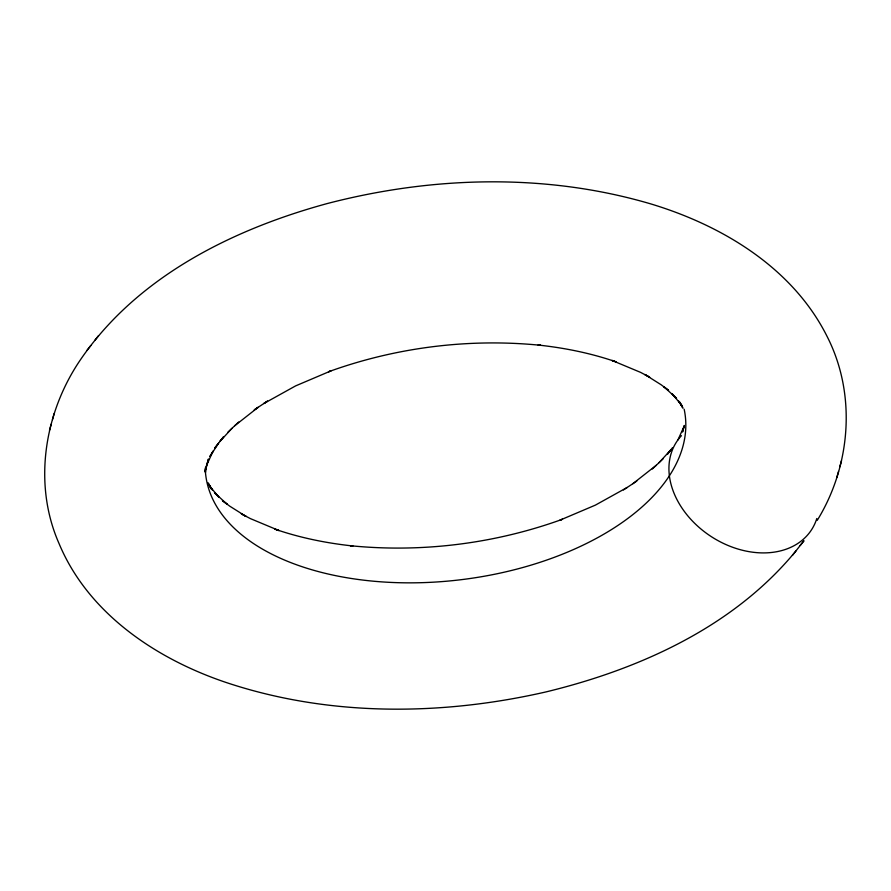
<?xml version="1.0" encoding="UTF-8"?>
<svg xmlns="http://www.w3.org/2000/svg" width="891" height="891" viewBox="0 0 891 891"><rect width="100%" height="100%" fill="white"/><g stroke="black" fill="none" stroke-linecap="round" stroke-linejoin="round"><path stroke-width="1.34" d="M205.554 472.375L206.623 465.57L204.885 471.751L208.461 459.021L206.734 465.124L213.06 451.091L209.897 456.504L218.573 443.206L214.82 447.961L223.686 436.668L220.032 441.312L231.983 428.315M817.214 520.377C850.849 465.859 856.574 394.379 827.26 336.776C792.957 267.957 722.378 225.501 650.864 203.928C545.838 172.943 432.447 176.117 327.03 203.605C232.061 229.533 136.679 276.934 80.012 360.41C44.182 413.301 32.856 484.114 59.018 543.488C88.187 613.531 156.315 658.972 226.036 682.45C328.835 716.776 441.179 715.918 546.127 691.884C639.838 669.108 733.839 626.785 796.12 550.716M684.377 425.441L682.539 431.99L684.266 425.887L677.94 439.92M52.48 419.572L54.206 413.469M49.495 430.275L51.233 424.105M836.794 477.543L838.52 471.439M839.768 466.906L841.505 460.736M672.427 447.805L667.314 454.343L670.968 449.699L659.006 462.696M792.467 555.349L803.949 540.726L800.196 545.492M94.88 340.295L98.533 335.662M87.051 350.286L90.804 345.519M227.929 432.135L238.699 422.011M652.301 469L663.071 458.876M234.779 425.698L258.145 407.31L254.213 409.916L267.567 401.073L263.847 403.523L295.612 385.892L331.007 370.856L328.523 371.759C396.083 347.29 469.201 338.123 540.703 345.307L538.075 345.029C564.649 347.88 591.011 353.192 616.294 361.935L611.972 360.421L640.573 372.371L649.695 377.194L644.895 374.521L661.222 384.823L668.584 390.381L663.795 386.694L676.559 398.322L672.159 393.855L682.372 406.151L678.508 401.039L682.651 407.376L679.477 401.863L682.974 408.312M656.222 465.314L632.855 483.702M623.433 489.939L636.787 481.095M627.153 487.488L595.4 505.119L559.994 520.155L562.477 519.253C494.917 543.722 421.799 552.877 350.297 545.704L352.925 545.983C326.351 543.142 299.989 537.808 274.718 529.076L279.028 530.579L250.438 518.629L241.305 513.817L246.116 516.479L229.778 506.188L222.416 500.631L227.205 504.306L214.441 492.69L218.841 497.156L208.628 484.86L212.492 489.972L208.349 483.635L211.523 489.148L208.026 482.699M816.813 518.517A80.535 60.354 33.1 0 1 713.635 538.097A80.535 60.354 33.1 0 1 681.459 435.666M684.165 409.236A241.595 135.098 -7.1 0 1 461.482 579.651A241.595 135.098 -7.1 0 1 205.208 468.087"/></g></svg>
